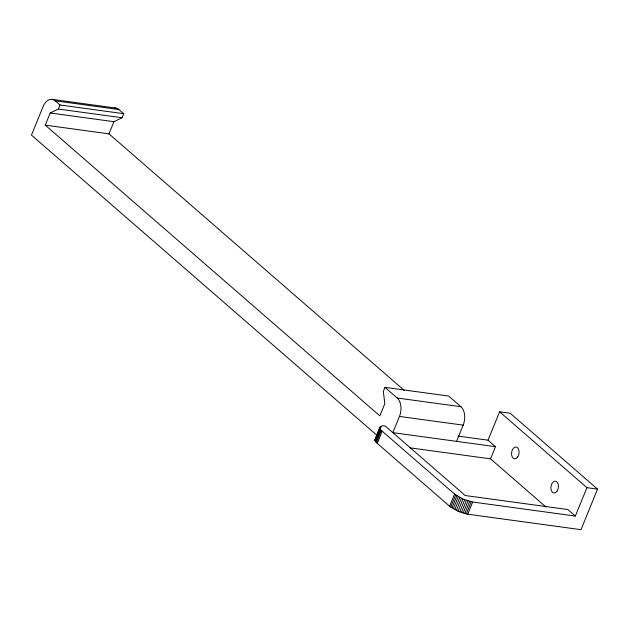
<?xml version="1.0" encoding="UTF-8"?>
<svg xmlns="http://www.w3.org/2000/svg" width="629" height="629" viewBox="0 0 629 629"><rect width="100%" height="100%" fill="white"/><g stroke="black" fill="none" stroke-linecap="round" stroke-linejoin="round"><path stroke-width="0.94" d="M545.917 506.966L490.541 458.848L495.503 446.684L488.018 440.182L499.599 411.798L510.221 413.245L597.55 489.126L580.999 529.673L467.724 514.192L458.022 511.259L449.617 506.235L377.258 443.366C375.883 442.376 373.524 439.474 376.087 438.46M575.346 516.063L567.861 509.553L465.201 495.526L385.388 426.171C381.221 424.331 377.565 428.616 382.228 431.203L454.586 494.072L462.983 499.096L472.686 502.028L575.346 516.063L586.928 487.672L499.599 411.798M456.568 441.361L463.188 425.141A13.752 8.617 -82.2 0 0 460.955 406.727L448.697 396.073L384.979 387.362L383.32 391.419L384.806 403.7L379.845 415.863L45.264 125.147L50.234 112.984L58.34 109.045L122.057 117.749L123.709 113.7L118.912 109.532A13.752 8.617 -82.2 0 0 114.651 108.031M58.34 109.045L59.991 104.988L55.195 100.821A13.752 8.617 -82.2 0 0 43.031 106.733L31.45 135.117L376.716 435.119M404.243 390.412L108.982 133.859L113.951 121.696L122.057 117.749M374.9 439.71L380.042 427.028M375.482 438.775L380.443 426.611M374.939 440.308L379.908 428.145M379.987 428.899L381.056 426.297M375.206 440.984L380.168 428.821M375.686 441.731L380.647 429.568M376.378 442.533L381.339 430.362M377.258 443.366L382.228 431.203M384.979 387.362L397.237 398.015A13.752 8.617 -82.2 0 1 399.462 416.429L392.85 432.65L495.503 446.684M449.617 506.235L454.586 494.072M450.686 507.1L455.648 494.929M451.921 507.973L456.882 495.801M453.289 508.837L458.258 496.674M454.783 509.687L459.752 497.515M456.371 510.496L461.332 498.333M458.022 511.259L462.983 499.096M459.713 511.967L464.674 499.796M461.411 512.596L466.372 500.432M463.093 513.138L468.055 500.975M464.721 513.594L469.682 501.431M466.27 513.948L471.239 501.785M467.724 514.192L472.686 502.028M52.065 99.351L115.783 108.062M55.195 100.821L118.912 109.532M59.991 104.988L123.709 113.7M50.234 112.984L113.951 121.696M45.264 125.147L108.982 133.859M397.237 398.015L460.955 406.727M399.462 416.429L463.188 425.141M457.998 436.078L488.018 440.182M410.155 447.864L490.541 458.848M586.928 487.672L597.55 489.126M517.816 456.819A5.96 3.735 -82.2 0 0 516.527 447.101A5.96 3.735 -82.2 0 0 511.597 454.814A5.96 3.735 -82.2 0 0 517.816 456.819M556.862 491.469A5.96 3.735 -82.2 0 0 556.256 481.452A5.96 3.735 -82.2 0 0 550.902 488.411A5.96 3.735 -82.2 0 0 556.862 491.469"/></g></svg>
